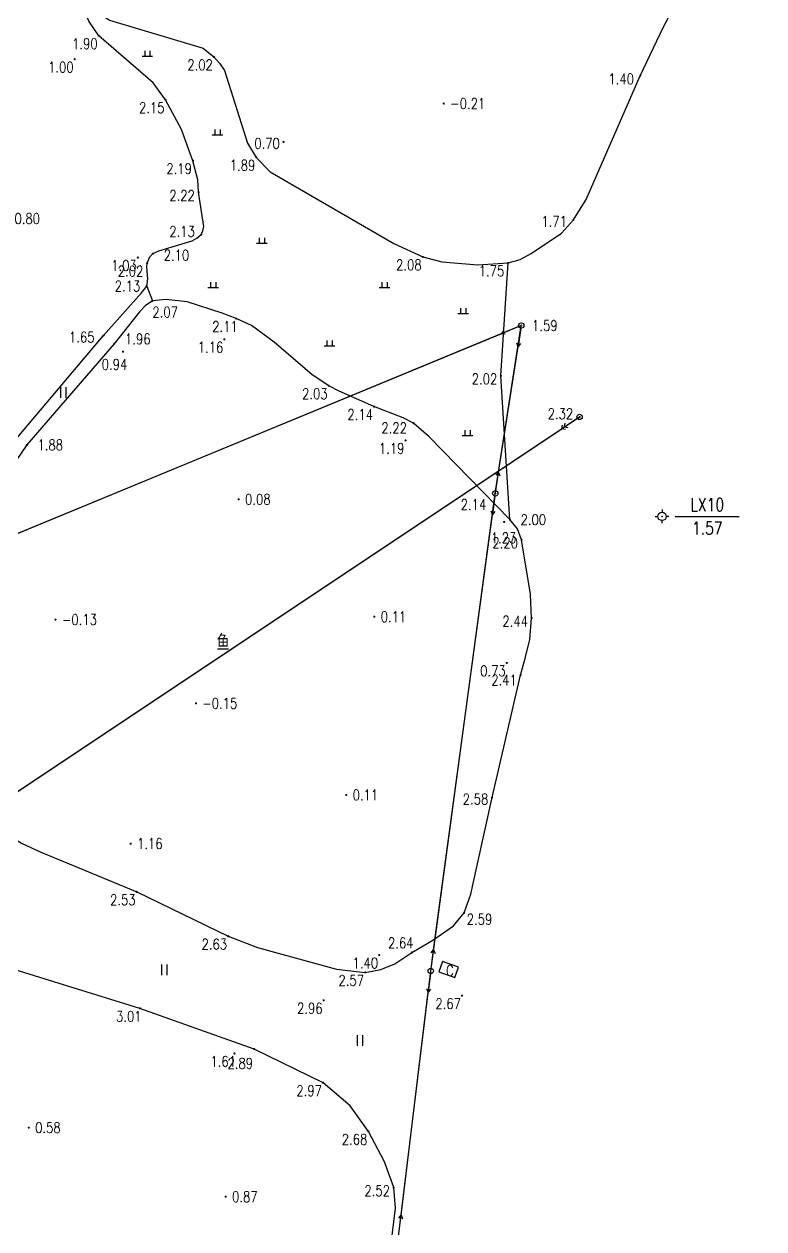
# Model space of a CAD drawing. Extents: x 500064 to 501389, y 2542464 to 2545400.
# Drawn here: x 500851.2 to 500920.7, y 2543956.4 to 2544069.6 of the extents above; entities that cross this region are included whole.
import ezdxf
from ezdxf.enums import TextEntityAlignment as Align

# ---------------------------------------------------------------- set-up
doc = ezdxf.new("R2010")
doc.units = 0
doc.header["$LTSCALE"] = 0.5
doc.layers.get('0').update_dxf_attribs({"linetype": 'CONTINUOUS', "lineweight": 5})
doc.layers.add('GCD', color=8, linetype='CONTINUOUS')
doc.layers.add('地形图', color=8, linetype='CONTINUOUS')
doc.styles.add('HZ', font='romans.shx', dxfattribs={"width": 0.8, "bigfont": 'hztxt.shx'})
doc.linetypes.add('10421', pattern='A,2,[150,AAA.SHX,S=1,R=0,X=0,Y=1],1e-11', length=2)
doc.linetypes.add('1161', pattern='A,0,[149,AAA.SHX,S=0.15,R=0,X=0,Y=0],-1.6', length=1.6)

# ---------------------------------------------------------------- blocks, each defined once
blk = doc.blocks.new('GC200')
at = {"linetype": 'Continuous', "const_width": 0.2, "flags": 128}
blk.add_lwpolyline([(-0.1, 0, 1), (0.1, 0, 1)], format="xyb", close=True, dxfattribs=at)
blk = doc.blocks.new('gc116')
for p, q in [((-1.3, 0), (-0.8, 0)), ((0, 1.3), (0, 0.8)), ((1.3, 0), (0.8, 0)), ((0, -1.3), (0, -0.8))]:
    blk.add_line(p, q)
blk.add_circle((0, 0), 0.8)
blk.add_point((0, 0))
blk = doc.blocks.new('gc013b')
at = {"linetype": 'Continuous'}
blk.add_line((0.5, 0), (4, 0), dxfattribs=at)
at = {"linetype": 'Continuous', "flags": 128}
blk.add_lwpolyline([(3.39, 0.35), (4, 0), (3.39, -0.35)], dxfattribs=at)
blk = doc.blocks.new('gc170')
at = {"linetype": 'Continuous'}
blk.add_circle((0, 0), 0.5, dxfattribs=at)
blk = doc.blocks.new('gc119')
for p, q in [((-1, 0), (1, 0)), ((-0.5, 1), (-0.5, 0)), ((0.5, 1), (0.5, 0))]:
    blk.add_line(p, q)
blk = doc.blocks.new('gc121')
for p, q in [((-0.5, -1), (-0.5, 1)), ((0.5, -1), (0.5, 1))]:
    blk.add_line(p, q)
blk = doc.blocks.new('gc013a')
at = {"linetype": 'Continuous'}
blk.add_line((0.5, 0), (4, 0), dxfattribs=at)
at = {"linetype": 'Continuous', "flags": 128}
for points in [[(2.88, 0.5), (3.38, 0), (2.88, -0.5)], [(3.5, 0.5), (4, 0), (3.5, -0.5)]]:
    blk.add_lwpolyline(points, dxfattribs=at)

msp = doc.modelspace()

# ---------------------------------------------------------------- linework, layer by layer
at = {"layer": '地形图', "linetype": 'Continuous'}
for p, q in [((500896.07, 2544040.47), (500836.9, 2544016.03)), ((500895.79, 2544027.44), (500897.62, 2544039.26)), ((500840.86, 2543990.95), (500901.72, 2544031.54)), ((500889.69, 2543982.58), (500895.22, 2544023.49)), ((500912.38, 2544023.31), (500918.38, 2544023.31)), ((500886.64, 2543957.64), (500889.18, 2543978.61))]:
    msp.add_line(p, q, dxfattribs=at)
at = {"layer": '地形图', "linetype": '10421', "elevation": 1.89, "flags": 128}
msp.add_lwpolyline([(500873.04, 2544057.04), (500874.35, 2544055.68), (500885.96, 2544048.94), (500888.67, 2544047.69), (500890.45, 2544047.24), (500893.84, 2544046.95), (500896.68, 2544047.12), (500897.82, 2544047.46), (500898.85, 2544048.01), (500901.7, 2544049.91), (500902.81, 2544051.17), (500904, 2544053.09), (500909.09, 2544064.71), (500911.27, 2544069.3), (500916.99, 2544080.01), (500918.61, 2544083.03), (500920.36, 2544087.69), (500920.7, 2544089.79), (500920.36, 2544091.75), (500919.61, 2544093.47), (500918.93, 2544094.48), (500916.68, 2544096.68), (500912.91, 2544099.07), (500910.98, 2544100.05), (500909.58, 2544100.53), (500908.62, 2544100.74), (500908.02, 2544100.69), (500901.93, 2544097.24), (500900.25, 2544096.4), (500898.07, 2544095.67), (500896.79, 2544095.31), (500895.76, 2544095.09), (500894.59, 2544094.93), (500890.32, 2544095.06), (500888.96, 2544095), (500887.77, 2544094.59), (500882.44, 2544092.33), (500879.9, 2544091.08), (500878.28, 2544089.92), (500876.77, 2544088.94), (500874.78, 2544087.1), (500859.18, 2544071.7), (500858.72, 2544071.08), (500858.68, 2544070.48), (500858.89, 2544070.18), (500859.26, 2544069.93), (500868.06, 2544067.3), (500869.06, 2544066.48), (500869.6, 2544065.88), (500870.05, 2544065.22), (500872.2, 2544058.38)], close=True, dxfattribs=at)
at = {"layer": '地形图', "linetype": '10421', "flags": 128}
for points in [[(500842.27, 2544022.77), (500843.23, 2544023.13), (500843.59, 2544023.31), (500844.14, 2544023.68), (500845.36, 2544024.7), (500846.16, 2544025.47), (500858.7, 2544040.3), (500862.26, 2544044.31), (500862.75, 2544044.95), (500862.85, 2544045.64), (500862.77, 2544046.72), (500862.79, 2544047.1), (500863.03, 2544047.7), (500863.34, 2544048), (500863.88, 2544048.26), (500867.01, 2544049.21), (500867.45, 2544049.44), (500867.87, 2544049.78), (500868.03, 2544050.14), (500868.12, 2544050.56), (500867.62, 2544053.76), (500867.55, 2544054.94), (500867.09, 2544056.73), (500866.02, 2544059.67), (500864.52, 2544062.46), (500863.36, 2544064.06), (500858.25, 2544068.47), (500857.33, 2544069.85), (500855.7, 2544073.87), (500854.56, 2544075.21), (500851.32, 2544077.93), (500840.63, 2544085.06), (500838.96, 2544085.79), (500836, 2544086.44), (500835.2, 2544086.44), (500834.62, 2544086.29), (500832.95, 2544084.84), (500830.67, 2544082.32), (500825.57, 2544076.27), (500824, 2544073.9), (500823.6, 2544072.71), (500822.79, 2544068.36), (500821.62, 2544065.04), (500817.55, 2544054.07), (500813.36, 2544043.14), (500813.12, 2544042.22), (500813.02, 2544041.02), (500813.18, 2544039.48), (500813.75, 2544038.38), (500814.94, 2544037.26), (500816.19, 2544036.47), (500820.35, 2544034.71), (500822.11, 2544033.76), (500828.9, 2544029.17), (500835.87, 2544024.36), (500838.48, 2544023.13), (500840.58, 2544022.78)], [(500897.85, 2544008.38), (500898.33, 2544010.09), (500898.73, 2544011.75), (500898.89, 2544013.75), (500898.78, 2544016), (500897.95, 2544021.11), (500897.56, 2544022.13), (500896.85, 2544023), (500889.27, 2544030.77), (500887.79, 2544032.07), (500886.83, 2544032.58), (500884.09, 2544033.62), (500880.82, 2544035.07), (500879.84, 2544035.58), (500878.29, 2544036.62), (500874.73, 2544039.69), (500872.59, 2544041.25), (500871.15, 2544041.89), (500869.83, 2544042.41), (500866.54, 2544043.48), (500864.56, 2544043.69), (500863.29, 2544043.55), (500862.62, 2544043.08), (500862.07, 2544042.53), (500859.71, 2544039.53), (500851.5, 2544030.02), (500848.52, 2544025.7), (500847.79, 2544024.85), (500847.05, 2544024.48), (500844.26, 2544023.32), (500843.42, 2544022.72), (500842.98, 2544021.77), (500840.27, 2544015.39), (500839.49, 2544013.12), (500838.12, 2544007.24), (500837.83, 2544006.04), (500837.69, 2544004.78), (500837.93, 2544003.29), (500838.98, 2544001), (500839.96, 2544000.23), (500844.04, 2543997.31), (500849.51, 2543993.52), (500850.99, 2543992.6), (500852.75, 2543991.78), (500861.81, 2543988.03), (500870.4, 2543983.86), (500873.15, 2543982.79), (500880.56, 2543980.77), (500883.26, 2543980.46), (500884.73, 2543980.74), (500886.04, 2543981.27), (500887.65, 2543982.33), (500889.61, 2543983.48), (500891.54, 2543984.84), (500892.55, 2543986.05), (500893.18, 2543987.8), (500893.76, 2543990.37), (500895.17, 2543996.89)], [(500832.96, 2543987.55), (500831.09, 2543987.76), (500827.59, 2543987.4), (500824.38, 2543986.73), (500821.81, 2543985.91), (500820.35, 2543984.88), (500814.97, 2543975.73), (500814.13, 2543973.71), (500813.57, 2543971.55), (500812.89, 2543966.06), (500812.41, 2543961.98), (500812.16, 2543959.79), (500812.06, 2543958.68), (500812.09, 2543957.26), (500812.57, 2543956.19), (500816.1, 2543952.4), (500816.95, 2543950.9), (500817.58, 2543950.27), (500818.55, 2543949.7), (500821.73, 2543948.61), (500838.21, 2543942.81), (500840.47, 2543942.16), (500850.82, 2543939.26), (500853, 2543938.49), (500857.13, 2543936.63), (500859.1, 2543935.56), (500861.95, 2543934.65), (500865.21, 2543934.14), (500866.86, 2543934.26), (500871.82, 2543935.36), (500874.23, 2543936.07), (500876.19, 2543936.89), (500878.35, 2543938.33), (500880.77, 2543940.28), (500881.85, 2543941.43), (500883.42, 2543943.47), (500884.27, 2543944.67), (500884.63, 2543946.07), (500885.25, 2543951.37), (500886.1, 2543958.29), (500885.94, 2543960.24), (500885.09, 2543962.65), (500883.57, 2543965.52), (500881.84, 2543967.92), (500879.31, 2543970.09), (500872.84, 2543973.26), (500862.12, 2543977.08), (500848.14, 2543981.4), (500844.16, 2543982.95), (500838.34, 2543985.48), (500834.56, 2543987.08)]]:
    msp.add_lwpolyline(points, close=True, dxfattribs=at)
at = {"layer": '地形图', "linetype": 'Continuous', "flags": 128}
for points in [[(500897.92, 2544041.24), (500835.05, 2544015.26), (500794.1, 2544035.43), (500777.15, 2544043.76), (500736.49, 2544062.5), (500706.61, 2544069.15)], [(500831.17, 2543929.31), (500860.44, 2543931.63), (500883.63, 2543932.91), (500886.4, 2543955.65), (500889.42, 2543980.59), (500895.48, 2544025.47), (500897.92, 2544041.24)], [(500776.42, 2543949.07), (500839.2, 2543989.84), (500903.39, 2544032.65)]]:
    msp.add_lwpolyline(points, dxfattribs=at)
at = {"layer": '地形图', "linetype": '1161', "flags": 128}
for points in [[(500896.85, 2544023), (500896.01, 2544036.52), (500896.68, 2544047.12)], [(500862.75, 2544044.95), (500863.29, 2544043.55)]]:
    msp.add_lwpolyline(points, dxfattribs=at)
at = {"layer": '地形图'}
msp.add_lwpolyline([(500891.67, 2543979.98), (500892.02, 2543980.95), (500890.51, 2543981.48), (500890.17, 2543980.5)], close=True, dxfattribs=at)

# ---------------------------------------------------------------- block references
at = {"layer": '地形图', "linetype": 'Continuous'}
ref = msp.add_blockref('GC200', (500858.25, 2544068.47, 1.9), dxfattribs=dict(at, xscale=0.5, yscale=0.5, zscale=0.5))
ref.add_attrib('height', '1.90', dxfattribs={"layer": 'GCD', "linetype": 'Continuous', "height": 1, "style": 'HZ', "width": 0.8}).set_placement((500855.75, 2544067.72, 1.9), align=Align.MIDDLE_LEFT)
ref = msp.add_blockref('GC200', (500855.99, 2544066.27, 1), dxfattribs=dict(at, xscale=0.5, yscale=0.5, zscale=0.5))
ref.add_attrib('height', '1.00', dxfattribs={"layer": 'GCD', "linetype": 'Continuous', "height": 1, "style": 'HZ', "width": 0.8}).set_placement((500853.49, 2544065.52, 1), align=Align.MIDDLE_LEFT)
at = {"layer": '地形图', "linetype": 'Continuous', "xscale": 0.5, "yscale": 0.5}
for name, p in [('gc119', (500862.81, 2544066.55)), ('gc119', (500869.39, 2544059.16)), ('gc119', (500873.55, 2544048.97)), ('gc119', (500869, 2544044.82)), ('gc119', (500885.07, 2544044.82)), ('gc119', (500892.47, 2544042.36)), ('gc170', (500897.92, 2544041.24)), ('gc170', (500897.92, 2544041.24)), ('gc119', (500879.9, 2544039.34)), ('gc121', (500854.93, 2544034.95)), ('gc170', (500903.39, 2544032.65)), ('gc119', (500892.87, 2544030.91)), ('gc170', (500895.48, 2544025.47)), ('gc116', (500911.13, 2544023.31, 1.57)), ('gc121', (500864.41, 2543980.7)), ('gc170', (500889.42, 2543980.59)), ('gc121', (500882.79, 2543974.06))]:
    msp.add_blockref(name, p, dxfattribs=at)
at = {"layer": '地形图', "linetype": 'Continuous'}
ref = msp.add_blockref('GC200', (500869.06, 2544066.48, 2.02), dxfattribs=dict(at, xscale=0.5, yscale=0.5, zscale=0.5))
ref.add_attrib('height', '2.02', dxfattribs={"layer": 'GCD', "linetype": 'Continuous', "height": 1, "style": 'HZ', "width": 0.8}).set_placement((500866.56, 2544065.73, 2.02), align=Align.MIDDLE_LEFT)
ref = msp.add_blockref('GC200', (500909.09, 2544064.71, 1.4), dxfattribs=dict(at, xscale=0.5, yscale=0.5, zscale=0.5))
ref.add_attrib('height', '1.40', dxfattribs={"layer": 'GCD', "linetype": 'Continuous', "height": 1, "style": 'HZ', "width": 0.8}).set_placement((500906.09, 2544064.41, 1.4), align=Align.MIDDLE_LEFT)
ref = msp.add_blockref('GC200', (500864.52, 2544062.46, 2.15), dxfattribs=dict(at, xscale=0.5, yscale=0.5, zscale=0.5))
ref.add_attrib('height', '2.15', dxfattribs={"layer": 'GCD', "linetype": 'Continuous', "height": 1, "style": 'HZ', "width": 0.8}).set_placement((500862.02, 2544061.71, 2.15), align=Align.MIDDLE_LEFT)
ref = msp.add_blockref('GC200', (500890.64, 2544062.1, -0.21), dxfattribs=dict(at, xscale=0.5, yscale=0.5, zscale=0.5))
ref.add_attrib('height', '-0.21', dxfattribs={"layer": 'GCD', "linetype": 'Continuous', "height": 1, "style": 'HZ', "width": 0.8}).set_placement((500891.24, 2544062.1, -0.21), align=Align.MIDDLE_LEFT)
ref = msp.add_blockref('GC200', (500875.6, 2544058.5, 0.7), dxfattribs=dict(at, xscale=0.5, yscale=0.5, zscale=0.5))
ref.add_attrib('height', '0.70', dxfattribs={"layer": 'GCD', "linetype": 'Continuous', "height": 1, "style": 'HZ', "width": 0.8}).set_placement((500872.85, 2544058.35, 0.7), align=Align.MIDDLE_LEFT)
ref = msp.add_blockref('GC200', (500867.09, 2544056.73, 2.19), dxfattribs=dict(at, xscale=0.5, yscale=0.5, zscale=0.5))
ref.add_attrib('height', '2.19', dxfattribs={"layer": 'GCD', "linetype": 'Continuous', "height": 1, "style": 'HZ', "width": 0.8}).set_placement((500864.59, 2544055.98, 2.19), align=Align.MIDDLE_LEFT)
ref = msp.add_blockref('GC200', (500873.04, 2544057.04, 1.89), dxfattribs=dict(at, xscale=0.5, yscale=0.5, zscale=0.5))
ref.add_attrib('height', '1.89', dxfattribs={"layer": 'GCD', "linetype": 'Continuous', "height": 1, "style": 'HZ', "width": 0.8}).set_placement((500870.54, 2544056.3, 1.89), align=Align.MIDDLE_LEFT)
ref = msp.add_blockref('GC200', (500867.62, 2544053.76, 2.22), dxfattribs=dict(at, xscale=0.5, yscale=0.5, zscale=0.5))
ref.add_attrib('height', '2.22', dxfattribs={"layer": 'GCD', "linetype": 'Continuous', "height": 1, "style": 'HZ', "width": 0.8}).set_placement((500864.87, 2544053.46, 2.22), align=Align.MIDDLE_LEFT)
ref = msp.add_blockref('GC200', (500849.74, 2544051.29, 0.8), dxfattribs=dict(at, xscale=0.5, yscale=0.5, zscale=0.5))
ref.add_attrib('height', '0.80', dxfattribs={"layer": 'GCD', "linetype": 'Continuous', "height": 1, "style": 'HZ', "width": 0.8}).set_placement((500850.34, 2544051.29, 0.8), align=Align.MIDDLE_LEFT)
ref = msp.add_blockref('GC200', (500867.87, 2544049.78, 2.13), dxfattribs=dict(at, xscale=0.5, yscale=0.5, zscale=0.5))
ref.add_attrib('height', '2.13', dxfattribs={"layer": 'GCD', "linetype": 'Continuous', "height": 1, "style": 'HZ', "width": 0.8}).set_placement((500864.87, 2544050.08, 2.13), align=Align.MIDDLE_LEFT)
ref = msp.add_blockref('GC200', (500902.81, 2544051.17, 1.71), dxfattribs=dict(at, xscale=0.5, yscale=0.5, zscale=0.5))
ref.add_attrib('height', '1.71', dxfattribs={"layer": 'GCD', "linetype": 'Continuous', "height": 1, "style": 'HZ', "width": 0.8}).set_placement((500899.81, 2544051.02, 1.71), align=Align.MIDDLE_LEFT)
ref = msp.add_blockref('GC200', (500863.34, 2544048, 2.1), dxfattribs=dict(at, xscale=0.5, yscale=0.5, zscale=0.5))
ref.add_attrib('height', '2.10', dxfattribs={"layer": 'GCD', "linetype": 'Continuous', "height": 1, "style": 'HZ', "width": 0.8}).set_placement((500864.34, 2544047.85, 2.1), align=Align.MIDDLE_LEFT)
ref = msp.add_blockref('GC200', (500861.92, 2544047.63, 1.03), dxfattribs=dict(at, xscale=0.5, yscale=0.5, zscale=0.5))
ref.add_attrib('height', '1.03', dxfattribs={"layer": 'GCD', "linetype": 'Continuous', "height": 1, "style": 'HZ', "width": 0.8}).set_placement((500859.42, 2544046.88, 1.03), align=Align.MIDDLE_LEFT)
ref = msp.add_blockref('GC200', (500862.79, 2544047.1, 2.02), dxfattribs=dict(at, xscale=0.5, yscale=0.5, zscale=0.5))
ref.add_attrib('height', '2.02', dxfattribs={"layer": 'GCD', "linetype": 'Continuous', "height": 1, "style": 'HZ', "width": 0.8}).set_placement((500860.04, 2544046.35, 2.02), align=Align.MIDDLE_LEFT)
ref = msp.add_blockref('GC200', (500888.67, 2544047.69, 2.08), dxfattribs=dict(at, xscale=0.5, yscale=0.5, zscale=0.5))
ref.add_attrib('height', '2.08', dxfattribs={"layer": 'GCD', "linetype": 'Continuous', "height": 1, "style": 'HZ', "width": 0.8}).set_placement((500886.17, 2544046.94, 2.08), align=Align.MIDDLE_LEFT)
ref = msp.add_blockref('GC200', (500896.68, 2544047.12, 1.75), dxfattribs=dict(at, xscale=0.5, yscale=0.5, zscale=0.5))
ref.add_attrib('height', '1.75', dxfattribs={"layer": 'GCD', "linetype": 'Continuous', "height": 1, "style": 'HZ', "width": 0.8}).set_placement((500893.93, 2544046.37, 1.75), align=Align.MIDDLE_LEFT)
ref = msp.add_blockref('GC200', (500862.75, 2544044.95, 2.13), dxfattribs=dict(at, xscale=0.5, yscale=0.5, zscale=0.5))
ref.add_attrib('height', '2.13', dxfattribs={"layer": 'GCD', "linetype": 'Continuous', "height": 1, "style": 'HZ', "width": 0.8}).set_placement((500859.75, 2544044.95, 2.13), align=Align.MIDDLE_LEFT)
ref = msp.add_blockref('GC200', (500863.29, 2544043.55, 2.07), dxfattribs=dict(at, xscale=0.5, yscale=0.5, zscale=0.5))
ref.add_attrib('height', '2.07', dxfattribs={"layer": 'GCD', "linetype": 'Continuous', "height": 1, "style": 'HZ', "width": 0.8}).set_placement((500863.29, 2544042.5, 2.07), align=Align.MIDDLE_LEFT)
ref = msp.add_blockref('GC200', (500871.15, 2544041.89, 2.11), dxfattribs=dict(at, xscale=0.5, yscale=0.5, zscale=0.5))
ref.add_attrib('height', '2.11', dxfattribs={"layer": 'GCD', "linetype": 'Continuous', "height": 1, "style": 'HZ', "width": 0.8}).set_placement((500868.9, 2544041.14, 2.11), align=Align.MIDDLE_LEFT)
ref = msp.add_blockref('GC200', (500897.92, 2544041.24, 1.59), dxfattribs=dict(at, xscale=0.5, yscale=0.5, zscale=0.5))
ref.add_attrib('height', '1.59', dxfattribs={"layer": 'GCD', "linetype": 'Continuous', "height": 1, "style": 'HZ', "width": 0.8}).set_placement((500898.92, 2544041.24, 1.59), align=Align.MIDDLE_LEFT)
ref = msp.add_blockref('GC200', (500858.7, 2544040.3, 1.65), dxfattribs=dict(at, xscale=0.5, yscale=0.5, zscale=0.5))
ref.add_attrib('height', '1.65', dxfattribs={"layer": 'GCD', "linetype": 'Continuous', "height": 1, "style": 'HZ', "width": 0.8}).set_placement((500855.45, 2544040.15, 1.65), align=Align.MIDDLE_LEFT)
ref = msp.add_blockref('GC200', (500859.71, 2544039.53, 1.96), dxfattribs=dict(at, xscale=0.5, yscale=0.5, zscale=0.5))
ref.add_attrib('height', '1.96', dxfattribs={"layer": 'GCD', "linetype": 'Continuous', "height": 1, "style": 'HZ', "width": 0.8}).set_placement((500860.71, 2544039.98, 1.96), align=Align.MIDDLE_LEFT)
at = {"layer": '地形图', "linetype": 'Continuous', "yscale": 0.5}
for name, p, xscale, rotation in [('gc013b', (500897.92, 2544041.24), 0.5000000000724033, 202.4462904192114), ('gc013b', (500897.92, 2544041.24), 0.5000000002074403, 261.2147980652191), ('gc013a', (500903.39, 2544032.65), 0.4999999999876475, 213.7011900754298), ('gc013b', (500895.48, 2544025.47), 0.5000000002074403, 81.21479806521911), ('gc013b', (500895.48, 2544025.47), 0.5000000000175746, 262.3099363167599), ('gc013b', (500889.42, 2543980.59), 0.5000000000175746, 82.30993631675994), ('gc013b', (500889.42, 2543980.59), 0.5000000001815319, 263.0815164083015), ('gc013b', (500886.4, 2543955.65), 0.5000000001815319, 83.0815164083015)]:
    msp.add_blockref(name, p, dxfattribs=dict(at, xscale=xscale, rotation=rotation))
at = {"layer": '地形图', "linetype": 'Continuous'}
ref = msp.add_blockref('GC200', (500870.04, 2544039.95, 1.16), dxfattribs=dict(at, xscale=0.5, yscale=0.5, zscale=0.5))
ref.add_attrib('height', '1.16', dxfattribs={"layer": 'GCD', "linetype": 'Continuous', "height": 1, "style": 'HZ', "width": 0.8}).set_placement((500867.54, 2544039.2, 1.16), align=Align.MIDDLE_LEFT)
ref = msp.add_blockref('GC200', (500860.53, 2544038.79, 0.94), dxfattribs=dict(at, xscale=0.5, yscale=0.5, zscale=0.5))
ref.add_attrib('height', '0.94', dxfattribs={"layer": 'GCD', "linetype": 'Continuous', "height": 1, "style": 'HZ', "width": 0.8}).set_placement((500858.53, 2544037.59, 0.94), align=Align.MIDDLE_LEFT)
ref = msp.add_blockref('GC200', (500896.01, 2544036.52, 2.02), dxfattribs=dict(at, xscale=0.5, yscale=0.5, zscale=0.5))
ref.add_attrib('height', '2.02', dxfattribs={"layer": 'GCD', "linetype": 'Continuous', "height": 1, "style": 'HZ', "width": 0.8}).set_placement((500893.26, 2544036.22, 2.02), align=Align.MIDDLE_LEFT)
ref = msp.add_blockref('GC200', (500879.84, 2544035.58, 2.03), dxfattribs=dict(at, xscale=0.5, yscale=0.5, zscale=0.5))
ref.add_attrib('height', '2.03', dxfattribs={"layer": 'GCD', "linetype": 'Continuous', "height": 1, "style": 'HZ', "width": 0.8}).set_placement((500877.34, 2544034.83, 2.03), align=Align.MIDDLE_LEFT)
ref = msp.add_blockref('GC200', (500884.09, 2544033.62, 2.14), dxfattribs=dict(at, xscale=0.5, yscale=0.5, zscale=0.5))
ref.add_attrib('height', '2.14', dxfattribs={"layer": 'GCD', "linetype": 'Continuous', "height": 1, "style": 'HZ', "width": 0.8}).set_placement((500881.59, 2544032.87, 2.14), align=Align.MIDDLE_LEFT)
ref = msp.add_blockref('GC200', (500903.39, 2544032.65, 2.31), dxfattribs=dict(at, xscale=0.5, yscale=0.5, zscale=0.5))
ref.add_attrib('height', '2.32', dxfattribs={"layer": 'GCD', "linetype": 'Continuous', "height": 1, "style": 'HZ', "width": 0.8}).set_placement((500900.39, 2544032.95, 2.32), align=Align.MIDDLE_LEFT)
ref = msp.add_blockref('GC200', (500887.79, 2544032.07, 2.22), dxfattribs=dict(at, xscale=0.5, yscale=0.5, zscale=0.5))
ref.add_attrib('height', '2.22', dxfattribs={"layer": 'GCD', "linetype": 'Continuous', "height": 1, "style": 'HZ', "width": 0.8}).set_placement((500884.79, 2544031.62, 2.22), align=Align.MIDDLE_LEFT)
ref = msp.add_blockref('GC200', (500851.5, 2544030.02, 1.88), dxfattribs=dict(at, xscale=0.5, yscale=0.5, zscale=0.5))
ref.add_attrib('height', '1.88', dxfattribs={"layer": 'GCD', "linetype": 'Continuous', "height": 1, "style": 'HZ', "width": 0.8}).set_placement((500852.5, 2544030.02, 1.88), align=Align.MIDDLE_LEFT)
ref = msp.add_blockref('GC200', (500887.05, 2544030.44, 1.19), dxfattribs=dict(at, xscale=0.5, yscale=0.5, zscale=0.5))
ref.add_attrib('height', '1.19', dxfattribs={"layer": 'GCD', "linetype": 'Continuous', "height": 1, "style": 'HZ', "width": 0.8}).set_placement((500884.55, 2544029.69, 1.19), align=Align.MIDDLE_LEFT)
ref = msp.add_blockref('GC200', (500895.48, 2544025.47, 2.14), dxfattribs=dict(at, xscale=0.5, yscale=0.5, zscale=0.5))
ref.add_attrib('height', '2.14', dxfattribs={"layer": 'GCD', "linetype": 'Continuous', "height": 1, "style": 'HZ', "width": 0.8}).set_placement((500892.23, 2544024.42, 2.14), align=Align.MIDDLE_LEFT)
ref = msp.add_blockref('GC200', (500871.38, 2544024.91, 0.08), dxfattribs=dict(at, xscale=0.5, yscale=0.5, zscale=0.5))
ref.add_attrib('height', '0.08', dxfattribs={"layer": 'GCD', "linetype": 'Continuous', "height": 1, "style": 'HZ', "width": 0.8}).set_placement((500871.98, 2544024.91, 0.08), align=Align.MIDDLE_LEFT)
ref = msp.add_blockref('GC200', (500896.85, 2544023, 2), dxfattribs=dict(at, xscale=0.5, yscale=0.5, zscale=0.5))
ref.add_attrib('height', '2.00', dxfattribs={"layer": 'GCD', "linetype": 'Continuous', "height": 1, "style": 'HZ', "width": 0.8}).set_placement((500897.85, 2544023, 2), align=Align.MIDDLE_LEFT)
ref = msp.add_blockref('GC200', (500896.31, 2544022.79, 1.23), dxfattribs=dict(at, xscale=0.5, yscale=0.5, zscale=0.5))
ref.add_attrib('height', '1.23', dxfattribs={"layer": 'GCD', "linetype": 'Continuous', "height": 1, "style": 'HZ', "width": 0.8}).set_placement((500895.06, 2544021.29, 1.23), align=Align.MIDDLE_LEFT)
ref = msp.add_blockref('GC200', (500897.95, 2544021.11, 2.2), dxfattribs=dict(at, xscale=0.5, yscale=0.5, zscale=0.5))
ref.add_attrib('height', '2.20', dxfattribs={"layer": 'GCD', "linetype": 'Continuous', "height": 1, "style": 'HZ', "width": 0.8}).set_placement((500895.2, 2544020.81, 2.2), align=Align.MIDDLE_LEFT)
ref = msp.add_blockref('GC200', (500884.12, 2544013.88, 0.11), dxfattribs=dict(at, xscale=0.5, yscale=0.5, zscale=0.5))
ref.add_attrib('height', '0.11', dxfattribs={"layer": 'GCD', "linetype": 'Continuous', "height": 1, "style": 'HZ', "width": 0.8}).set_placement((500884.72, 2544013.88, 0.11), align=Align.MIDDLE_LEFT)
ref = msp.add_blockref('GC200', (500854.19, 2544013.61, -0.13), dxfattribs=dict(at, xscale=0.5, yscale=0.5, zscale=0.5))
ref.add_attrib('height', '-0.13', dxfattribs={"layer": 'GCD', "linetype": 'Continuous', "height": 1, "style": 'HZ', "width": 0.8}).set_placement((500854.79, 2544013.61, -0.13), align=Align.MIDDLE_LEFT)
ref = msp.add_blockref('GC200', (500898.89, 2544013.75, 2.44), dxfattribs=dict(at, xscale=0.5, yscale=0.5, zscale=0.5))
ref.add_attrib('height', '2.44', dxfattribs={"layer": 'GCD', "linetype": 'Continuous', "height": 1, "style": 'HZ', "width": 0.8}).set_placement((500896.14, 2544013.45, 2.44), align=Align.MIDDLE_LEFT)
ref = msp.add_blockref('GC200', (500896.56, 2544009.54, 0.73), dxfattribs=dict(at, xscale=0.5, yscale=0.5, zscale=0.5))
ref.add_attrib('height', '0.73', dxfattribs={"layer": 'GCD', "linetype": 'Continuous', "height": 1, "style": 'HZ', "width": 0.8}).set_placement((500894.06, 2544008.79, 0.73), align=Align.MIDDLE_LEFT)
ref = msp.add_blockref('GC200', (500897.85, 2544008.38, 2.41), dxfattribs=dict(at, xscale=0.5, yscale=0.5, zscale=0.5))
ref.add_attrib('height', '2.41', dxfattribs={"layer": 'GCD', "linetype": 'Continuous', "height": 1, "style": 'HZ', "width": 0.8}).set_placement((500895.1, 2544007.93, 2.41), align=Align.MIDDLE_LEFT)
ref = msp.add_blockref('GC200', (500867.37, 2544005.74, -0.15), dxfattribs=dict(at, xscale=0.5, yscale=0.5, zscale=0.5))
ref.add_attrib('height', '-0.15', dxfattribs={"layer": 'GCD', "linetype": 'Continuous', "height": 1, "style": 'HZ', "width": 0.8}).set_placement((500867.97, 2544005.74, -0.15), align=Align.MIDDLE_LEFT)
ref = msp.add_blockref('GC200', (500881.48, 2543997.13, 0.11), dxfattribs=dict(at, xscale=0.5, yscale=0.5, zscale=0.5))
ref.add_attrib('height', '0.11', dxfattribs={"layer": 'GCD', "linetype": 'Continuous', "height": 1, "style": 'HZ', "width": 0.8}).set_placement((500882.08, 2543997.13, 0.11), align=Align.MIDDLE_LEFT)
ref = msp.add_blockref('GC200', (500895.17, 2543996.89, 2.58), dxfattribs=dict(at, xscale=0.5, yscale=0.5, zscale=0.5))
ref.add_attrib('height', '2.58', dxfattribs={"layer": 'GCD', "linetype": 'Continuous', "height": 1, "style": 'HZ', "width": 0.8}).set_placement((500892.42, 2543996.74, 2.58), align=Align.MIDDLE_LEFT)
ref = msp.add_blockref('GC200', (500861.24, 2543992.56, 1.16), dxfattribs=dict(at, xscale=0.5, yscale=0.5, zscale=0.5))
ref.add_attrib('height', '1.16', dxfattribs={"layer": 'GCD', "linetype": 'Continuous', "height": 1, "style": 'HZ', "width": 0.8}).set_placement((500861.84, 2543992.56, 1.16), align=Align.MIDDLE_LEFT)
ref = msp.add_blockref('GC200', (500861.81, 2543988.03, 2.53), dxfattribs=dict(at, xscale=0.5, yscale=0.5, zscale=0.5))
ref.add_attrib('height', '2.53', dxfattribs={"layer": 'GCD', "linetype": 'Continuous', "height": 1, "style": 'HZ', "width": 0.8}).set_placement((500859.31, 2543987.28, 2.53), align=Align.MIDDLE_LEFT)
ref = msp.add_blockref('GC200', (500892.55, 2543986.05, 2.59), dxfattribs=dict(at, xscale=0.5, yscale=0.5, zscale=0.5))
ref.add_attrib('height', '2.59', dxfattribs={"layer": 'GCD', "linetype": 'Continuous', "height": 1, "style": 'HZ', "width": 0.8}).set_placement((500892.8, 2543985.45, 2.59), align=Align.MIDDLE_LEFT)
ref = msp.add_blockref('GC200', (500870.4, 2543983.86, 2.63), dxfattribs=dict(at, xscale=0.5, yscale=0.5, zscale=0.5))
ref.add_attrib('height', '2.63', dxfattribs={"layer": 'GCD', "linetype": 'Continuous', "height": 1, "style": 'HZ', "width": 0.8}).set_placement((500867.9, 2543983.11, 2.63), align=Align.MIDDLE_LEFT)
ref = msp.add_blockref('GC200', (500887.65, 2543982.33, 2.64), dxfattribs=dict(at, xscale=0.5, yscale=0.5, zscale=0.5))
ref.add_attrib('height', '2.64', dxfattribs={"layer": 'GCD', "linetype": 'Continuous', "height": 1, "style": 'HZ', "width": 0.8}).set_placement((500885.4, 2543983.23, 2.64), align=Align.MIDDLE_LEFT)
ref = msp.add_blockref('GC200', (500884.58, 2543982.09, 1.4), dxfattribs=dict(at, xscale=0.5, yscale=0.5, zscale=0.5))
ref.add_attrib('height', '1.40', dxfattribs={"layer": 'GCD', "linetype": 'Continuous', "height": 1, "style": 'HZ', "width": 0.8}).set_placement((500882.08, 2543981.34, 1.4), align=Align.MIDDLE_LEFT)
ref = msp.add_blockref('GC200', (500883.26, 2543980.46, 2.57), dxfattribs=dict(at, xscale=0.5, yscale=0.5, zscale=0.5))
ref.add_attrib('height', '2.57', dxfattribs={"layer": 'GCD', "linetype": 'Continuous', "height": 1, "style": 'HZ', "width": 0.8}).set_placement((500880.76, 2543979.71, 2.57), align=Align.MIDDLE_LEFT)
ref = msp.add_blockref('GC200', (500892.35, 2543978.27, 2.67), dxfattribs=dict(at, xscale=0.5, yscale=0.5, zscale=0.5))
ref.add_attrib('height', '2.67', dxfattribs={"layer": 'GCD', "linetype": 'Continuous', "height": 1, "style": 'HZ', "width": 0.8}).set_placement((500889.85, 2543977.52, 2.67), align=Align.MIDDLE_LEFT)
ref = msp.add_blockref('GC200', (500862.12, 2543977.08, 3.01), dxfattribs=dict(at, xscale=0.5, yscale=0.5, zscale=0.5))
ref.add_attrib('height', '3.01', dxfattribs={"layer": 'GCD', "linetype": 'Continuous', "height": 1, "style": 'HZ', "width": 0.8}).set_placement((500859.87, 2543976.33, 3.01), align=Align.MIDDLE_LEFT)
ref = msp.add_blockref('GC200', (500879.36, 2543977.84, 2.96), dxfattribs=dict(at, xscale=0.5, yscale=0.5, zscale=0.5))
ref.add_attrib('height', '2.96', dxfattribs={"layer": 'GCD', "linetype": 'Continuous', "height": 1, "style": 'HZ', "width": 0.8}).set_placement((500876.86, 2543977.09, 2.96), align=Align.MIDDLE_LEFT)
ref = msp.add_blockref('GC200', (500870.99, 2543972.84, 1.61), dxfattribs=dict(at, xscale=0.5, yscale=0.5, zscale=0.5))
ref.add_attrib('height', '1.61', dxfattribs={"layer": 'GCD', "linetype": 'Continuous', "height": 1, "style": 'HZ', "width": 0.8}).set_placement((500868.74, 2543972.09, 1.61), align=Align.MIDDLE_LEFT)
ref = msp.add_blockref('GC200', (500872.84, 2543973.26, 2.89), dxfattribs=dict(at, xscale=0.5, yscale=0.5, zscale=0.5))
ref.add_attrib('height', '2.89', dxfattribs={"layer": 'GCD', "linetype": 'Continuous', "height": 1, "style": 'HZ', "width": 0.8}).set_placement((500870.34, 2543971.91, 2.89), align=Align.MIDDLE_LEFT)
ref = msp.add_blockref('GC200', (500879.31, 2543970.09, 2.97), dxfattribs=dict(at, xscale=0.5, yscale=0.5, zscale=0.5))
ref.add_attrib('height', '2.97', dxfattribs={"layer": 'GCD', "linetype": 'Continuous', "height": 1, "style": 'HZ', "width": 0.8}).set_placement((500876.81, 2543969.34, 2.97), align=Align.MIDDLE_LEFT)
ref = msp.add_blockref('GC200', (500851.68, 2543965.87, 0.58), dxfattribs=dict(at, xscale=0.5, yscale=0.5, zscale=0.5))
ref.add_attrib('height', '0.58', dxfattribs={"layer": 'GCD', "linetype": 'Continuous', "height": 1, "style": 'HZ', "width": 0.8}).set_placement((500852.28, 2543965.87, 0.58), align=Align.MIDDLE_LEFT)
ref = msp.add_blockref('GC200', (500883.57, 2543965.52, 2.68), dxfattribs=dict(at, xscale=0.5, yscale=0.5, zscale=0.5))
ref.add_attrib('height', '2.68', dxfattribs={"layer": 'GCD', "linetype": 'Continuous', "height": 1, "style": 'HZ', "width": 0.8}).set_placement((500881.07, 2543964.77, 2.68), align=Align.MIDDLE_LEFT)
ref = msp.add_blockref('GC200', (500870.17, 2543959.38, 0.87), dxfattribs=dict(at, xscale=0.5, yscale=0.5, zscale=0.5))
ref.add_attrib('height', '0.87', dxfattribs={"layer": 'GCD', "linetype": 'Continuous', "height": 1, "style": 'HZ', "width": 0.8}).set_placement((500870.77, 2543959.38, 0.87), align=Align.MIDDLE_LEFT)
ref = msp.add_blockref('GC200', (500885.94, 2543960.24, 2.52), dxfattribs=dict(at, xscale=0.5, yscale=0.5, zscale=0.5))
ref.add_attrib('height', '2.52', dxfattribs={"layer": 'GCD', "linetype": 'Continuous', "height": 1, "style": 'HZ', "width": 0.8}).set_placement((500883.19, 2543959.94, 2.52), align=Align.MIDDLE_LEFT)

# ---------------------------------------------------------------- texts
at = {"layer": '地形图', "linetype": 'Continuous', "style": 'HZ', "width": 0.8}
for s, p in [('LX10', (500915.38, 2544024.41)), ('1.57', (500915.38, 2544022.21))]:
    msp.add_text(s, height=1.2, dxfattribs=at).set_placement(p, align=Align.MIDDLE)
at = {"layer": '地形图', "linetype": '10421', "style": 'HZ', "width": 0.8}
msp.add_text('鱼', height=1.5, dxfattribs=at).set_placement((500869.92, 2544011.53), align=Align.MIDDLE)
at = {"layer": '地形图', "ltscale": 10, "style": 'HZ', "width": 0.8}
msp.add_text('C', height=1, dxfattribs=at).set_placement((500890.86, 2543980.13))

doc.saveas('drawing.dxf')
